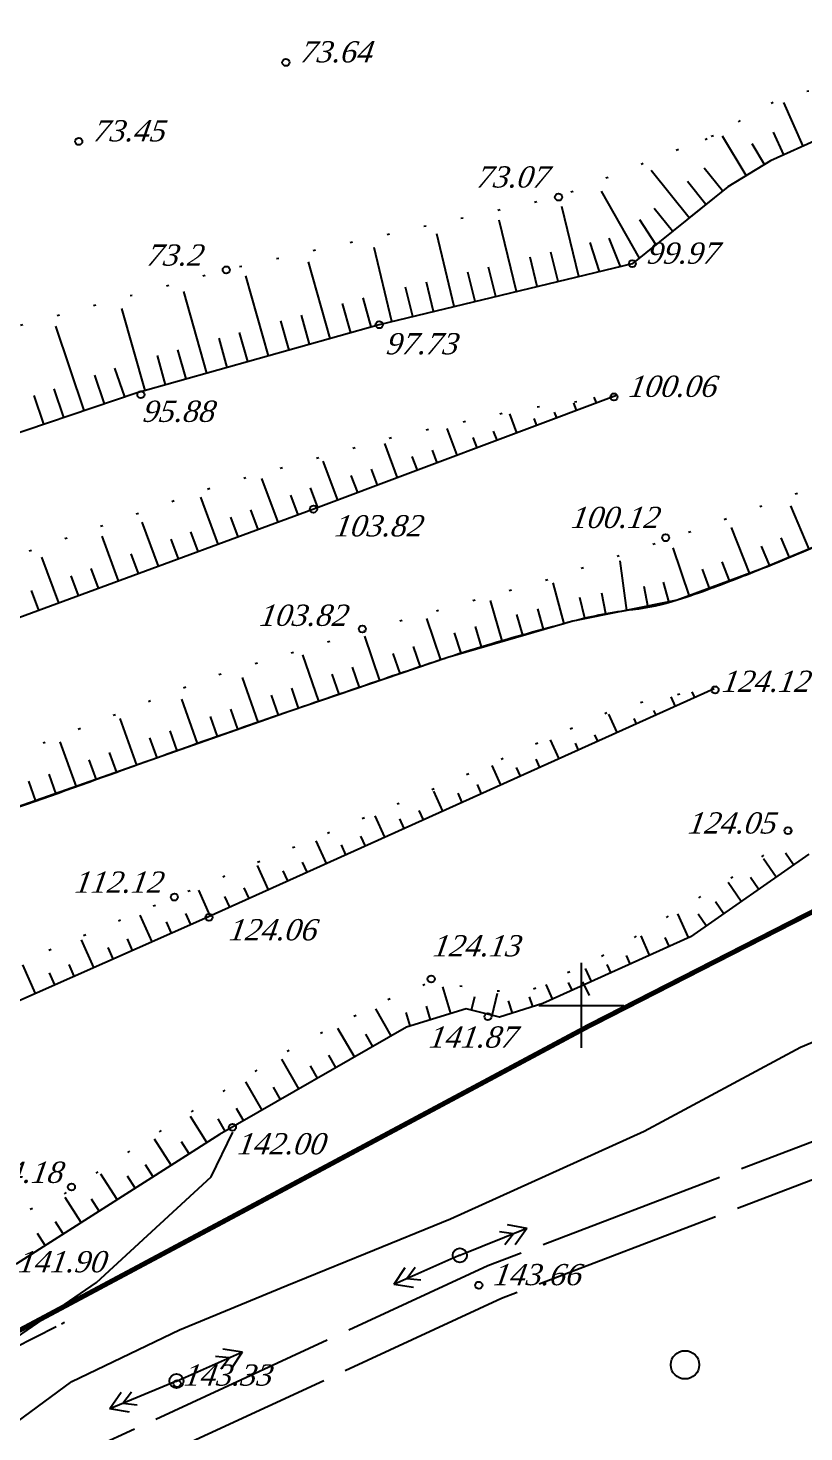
# Model space of a CAD drawing. Header units: millimetres. Extents: x 1400 to 7029, y -1119 to 1612.
# Drawn here: x 3167.2 to 3200.1, y 1214.7 to 1274.2 of the extents above; entities that cross this region are included whole.
import ezdxf

# ---------------------------------------------------------------- set-up
doc = ezdxf.new("R2010")
doc.units = ezdxf.units.MM
doc.set_wipeout_variables(frame=1)
for name, pattern in [('1_155_C', [3, 2, -0.25, 0.5, -0.25]), ('ADOT1', [1.6, 0.1, -1.5]), ('AHIDDEN5', [9, 8, -1])]:
    doc.linetypes.add(name, pattern=pattern)
for name, color, linetype in [('01_Горизонт_58', 7, 'Continuous'), ('01_Горизонт_72', 7, 'Continuous'), ('01_Горизонт_86', 7, 'Continuous'), ('02_Горизонт_100', 7, 'Continuous'), ('02_Горизонт_112', 7, 'Continuous'), ('02_Горизонт_128', 7, 'Continuous'), ('CONT-MNR', 7, 'Continuous'), ('авт_дор', 7, 'Continuous'), ('жел_дор', 7, 'Continuous'), ('кресты', 7, 'Continuous'), ('НАДЗЕМКА', 7, 'Continuous'), ('ПИКЕТЫ', 7, 'Continuous'), ('РАСТИТ', 7, 'Continuous')]:
    doc.layers.add(name, color=color, linetype=linetype)
doc.layers.add('Center_Lines', color=5, linetype='Continuous', plot=False)
doc.styles.add('universw', font='timesi.ttf', dxfattribs={"oblique": 10})

# ---------------------------------------------------------------- blocks, each defined once
blk = doc.blocks.new('108')
at = {"color": 0, "linetype": 'Continuous', "lineweight": 0}
blk.add_wipeout([(0.506, -0.115), (0.515, -0.061), (0.519, -0.007), (0.517, 0.047), (0.509, 0.101), (0.496, 0.154), (0.477, 0.205), (0.453, 0.253), (0.424, 0.299), (0.39, 0.342), (0.352, 0.381), (0.31, 0.416), (0.265, 0.446), (0.217, 0.471), (0.166, 0.491), (0.114, 0.506), (0.06, 0.515), (0.006, 0.519), (-0.048, 0.517), (-0.102, 0.509), (-0.155, 0.496), (-0.206, 0.477), (-0.255, 0.453), (-0.301, 0.424), (-0.343, 0.39), (-0.382, 0.352), (-0.417, 0.31), (-0.447, 0.265), (-0.472, 0.217), (-0.493, 0.166), (-0.507, 0.114), (-0.517, 0.06), (-0.52, 0.006), (-0.518, -0.048), (-0.51, -0.102), (-0.497, -0.155), (-0.478, -0.206), (-0.454, -0.255), (-0.425, -0.301), (-0.391, -0.343), (-0.353, -0.382), (-0.311, -0.417), (-0.266, -0.447), (-0.218, -0.472), (-0.167, -0.493), (-0.115, -0.507), (-0.061, -0.517), (-0.007, -0.52), (0.047, -0.518), (0.101, -0.51), (0.154, -0.497), (0.205, -0.478), (0.253, -0.454), (0.299, -0.425), (0.342, -0.391), (0.381, -0.353), (0.416, -0.311), (0.446, -0.266), (0.471, -0.218), (0.492, -0.167)], dxfattribs=at)
at = {"linetype": 'Continuous'}
h = blk.add_hatch(color=0, dxfattribs=at)
edge = h.paths.add_edge_path()
edge.add_arc((0, 0), 0.0196, 0, 360)
at = {"color": 0, "linetype": 'Continuous'}
for radius in [0.5, 0.0196]:
    blk.add_circle((0, 0), radius, dxfattribs=at)
blk = doc.blocks.new('115_3')
at = {"color": 0, "linetype": 'Continuous'}
for p, q in [((0, 0), (5.1, 0)), ((3.223, 0.492), (4.098, 0)), ((3.223, -0.492), (4.098, 0)), ((3.907, 0.759), (5.1, 0)), ((3.907, -0.759), (5.1, 0))]:
    blk.add_line(p, q, dxfattribs=at)
blk = doc.blocks.new('372')
blk.add_circle((0, 0), 1)
blk = doc.blocks.new('368')
at = {"color": 0, "linetype": 'Continuous'}
blk.add_blockref('372', (0, 0), dxfattribs=at)

msp = doc.modelspace()

# ---------------------------------------------------------------- linework, layer by layer
at = {"layer": '01_Горизонт_58', "color": 0, "linetype": 'Continuous'}
for p, q in [((3200.0507, 1269.2437), (3199.222, 1271.086)), ((3199.2221, 1268.871), (3198.7897, 1269.8324)), ((3197.6341, 1267.9942), (3196.6204, 1269.6626)), ((3198.4106, 1268.466), (3197.8812, 1269.3372)), ((3195.2173, 1266.206), (3193.6036, 1268.2045)), ((3196.6256, 1267.3431), (3195.8465, 1268.308)), ((3195.9214, 1266.7745), (3195.1424, 1267.7394))]:
    msp.add_line(p, q, dxfattribs=at)
at = {"layer": '01_Горизонт_58', "color": 0, "linetype": 'ADOT1', "flags": 128}
msp.add_lwpolyline([(3242.9248, 1292.1991), (3241.2576, 1286.755), (3239.4217, 1283.7684), (3236.7264, 1280.5464), (3235.0036, 1279.1576), (3227.5785, 1273.8681), (3220.1873, 1271.2849), (3214.4967, 1270.159), (3210.43, 1271.0351), (3204.5752, 1271.736), (3202.773, 1272.1219), (3199.2343, 1271.3481), (3195.668, 1269.386)], dxfattribs=at)
at = {"layer": '01_Горизонт_58', "color": 0, "linetype": 'Continuous', "flags": 128}
msp.add_lwpolyline([(3247.4792, 1291.3467), (3246.6708, 1285.1064), (3243.4372, 1281.1107), (3236.2963, 1276.1724), (3230.8171, 1273.0298), (3220.4626, 1268.2997), (3216.0356, 1266.9898), (3213.4857, 1266.7774), (3210.5462, 1267.4147), (3207.447, 1268.9386), (3204.7554, 1269.7528), (3203.3388, 1269.8236), (3200.7889, 1269.5758), (3198.6639, 1268.6199), (3196.8577, 1267.5225), (3195.2212, 1266.2011)], dxfattribs=at)
at = {"layer": '01_Горизонт_72', "color": 0, "linetype": 'Continuous'}
for p, q in [((3200.0507, 1269.2437), (3199.222, 1271.086)), ((3199.2221, 1268.871), (3198.7897, 1269.8324)), ((3197.6341, 1267.9942), (3196.6204, 1269.6626)), ((3198.4106, 1268.466), (3197.8812, 1269.3372)), ((3195.2173, 1266.206), (3193.6036, 1268.2045)), ((3196.6256, 1267.3431), (3195.8465, 1268.308)), ((3193.1048, 1264.5004), (3191.5019, 1267.3321)), ((3195.9214, 1266.7745), (3195.1424, 1267.7394)), ((3190.5401, 1263.7123), (3189.822, 1266.6907)), ((3194.5131, 1265.6374), (3193.7341, 1266.6024)), ((3187.9007, 1263.0759), (3187.171, 1266.1022)), ((3193.809, 1265.0689), (3193.1312, 1266.1156)), ((3182.6218, 1261.8031), (3181.8654, 1264.94)), ((3185.2612, 1262.4395), (3184.5182, 1265.5211)), ((3191.4199, 1263.9245), (3191.0262, 1265.1548)), ((3192.2997, 1264.1366), (3191.821, 1265.3464)), ((3188.7805, 1263.2881), (3188.4785, 1264.5405)), ((3189.6603, 1263.5002), (3189.3583, 1264.7526)), ((3177.389, 1260.3534), (3176.4338, 1263.7509)), ((3180.0028, 1261.0884), (3179.0905, 1264.3328)), ((3186.141, 1262.6516), (3185.839, 1263.9041)), ((3187.0208, 1262.8638), (3186.7189, 1264.1162)), ((3183.5016, 1262.0152), (3183.1996, 1263.2677)), ((3184.3814, 1262.2274), (3184.0794, 1263.4798)), ((3174.7753, 1259.6185), (3173.8033, 1263.0755)), ((3180.874, 1261.3333), (3180.5251, 1262.5742)), ((3181.7453, 1261.5783), (3181.3964, 1262.8192)), ((3172.1616, 1258.8836), (3171.1826, 1262.3654)), ((3179.1315, 1260.8434), (3178.7826, 1262.0843)), ((3169.584, 1258.0319), (3168.377, 1261.6061)), ((3178.2603, 1260.5984), (3177.9114, 1261.8393)), ((3175.6466, 1259.8635), (3175.2976, 1261.1044)), ((3176.5178, 1260.1085), (3176.1689, 1261.3493)), ((3173.0328, 1259.1286), (3172.6839, 1260.3694)), ((3173.9041, 1259.3736), (3173.5552, 1260.6144)), ((3171.2989, 1258.611), (3170.8867, 1259.8317)), ((3170.4414, 1258.3214), (3170.0292, 1259.5421)), ((3167.8691, 1257.4528), (3167.4568, 1258.6735)), ((3168.7265, 1257.7423), (3168.3143, 1258.963))]:
    msp.add_line(p, q, dxfattribs=at)
at = {"layer": '01_Горизонт_72', "color": 0, "linetype": 'ADOT1', "flags": 128}
for points in [[(3242.9248, 1292.1991), (3241.2576, 1286.755), (3239.4217, 1283.7684), (3236.7264, 1280.5464), (3235.0036, 1279.1576), (3227.5785, 1273.8681), (3220.1873, 1271.2849), (3214.4967, 1270.159), (3210.43, 1271.0351), (3204.5752, 1271.736), (3202.773, 1272.1219), (3199.2343, 1271.3481), (3195.668, 1269.386)], [(3196.2464, 1269.6825), (3189.6793, 1267.0815), (3175.6003, 1263.9975), (3162.8893, 1260.5535), (3146.0293, 1254.0645), (3132.8623, 1247.6955), (3118.8613, 1241.5965)]]:
    msp.add_lwpolyline(points, dxfattribs=at)
at = {"layer": '01_Горизонт_72', "color": 0, "linetype": 'Continuous', "flags": 128}
for points in [[(3247.4792, 1291.3467), (3246.6708, 1285.1064), (3243.4372, 1281.1107), (3236.2963, 1276.1724), (3230.8171, 1273.0298), (3220.4626, 1268.2997), (3216.0356, 1266.9898), (3213.4857, 1266.7774), (3210.5462, 1267.4147), (3207.447, 1268.9386), (3204.7554, 1269.7528), (3203.3388, 1269.8236), (3200.7889, 1269.5758), (3198.6639, 1268.6199), (3196.8577, 1267.5225)], [(3196.8577, 1267.5225), (3192.8053, 1264.2585), (3182.0803, 1261.6725), (3171.8307, 1258.7906), (3158.6173, 1254.3285), (3144.8893, 1249.0815), (3130.9213, 1244.2815), (3118.8613, 1241.5965)]]:
    msp.add_lwpolyline(points, dxfattribs=at)
at = {"layer": '01_Горизонт_72', "color": 7, "linetype": 'Continuous'}
for centre in [(3178.1263, 1272.7905), (3169.3513, 1269.4425), (3189.6793, 1267.0815), (3192.8053, 1264.2585), (3175.6003, 1263.9975), (3182.0803, 1261.6725), (3171.9853, 1258.7085)]:
    msp.add_circle(centre, 0.15, dxfattribs=at)
at = {"layer": '01_Горизонт_86', "color": 0, "linetype": 'Continuous'}
for p, q in [((3200.0507, 1269.2437), (3199.222, 1271.086)), ((3199.2221, 1268.871), (3198.7897, 1269.8324)), ((3197.6341, 1267.9942), (3196.6204, 1269.6626)), ((3198.4106, 1268.466), (3197.8812, 1269.3372)), ((3195.2173, 1266.206), (3193.6036, 1268.2045)), ((3196.6256, 1267.3431), (3195.8465, 1268.308)), ((3193.1048, 1264.5004), (3191.5019, 1267.3321)), ((3195.9214, 1266.7745), (3195.1424, 1267.7394)), ((3190.5401, 1263.7123), (3189.822, 1266.6907)), ((3194.5131, 1265.6374), (3193.7341, 1266.6024)), ((3187.9007, 1263.0759), (3187.171, 1266.1022)), ((3193.809, 1265.0689), (3193.1312, 1266.1156)), ((3182.6218, 1261.8031), (3181.8654, 1264.94)), ((3185.2612, 1262.4395), (3184.5182, 1265.5211)), ((3191.4199, 1263.9245), (3191.0262, 1265.1548)), ((3192.2997, 1264.1366), (3191.821, 1265.3464)), ((3188.7805, 1263.2881), (3188.4785, 1264.5405)), ((3189.6603, 1263.5002), (3189.3583, 1264.7526)), ((3177.389, 1260.3534), (3176.4338, 1263.7509)), ((3180.0028, 1261.0884), (3179.0905, 1264.3328)), ((3186.141, 1262.6516), (3185.839, 1263.9041)), ((3187.0208, 1262.8638), (3186.7189, 1264.1162)), ((3183.5016, 1262.0152), (3183.1996, 1263.2677)), ((3184.3814, 1262.2274), (3184.0794, 1263.4798)), ((3174.7753, 1259.6185), (3173.8033, 1263.0755)), ((3180.874, 1261.3333), (3180.5251, 1262.5742)), ((3181.7453, 1261.5783), (3181.3964, 1262.8192)), ((3172.1616, 1258.8836), (3171.1826, 1262.3654)), ((3179.1315, 1260.8434), (3178.7826, 1262.0843)), ((3169.584, 1258.0319), (3168.377, 1261.6061)), ((3178.2603, 1260.5984), (3177.9114, 1261.8393)), ((3175.6466, 1259.8635), (3175.2976, 1261.1044)), ((3176.5178, 1260.1085), (3176.1689, 1261.3493)), ((3173.0328, 1259.1286), (3172.6839, 1260.3694)), ((3173.9041, 1259.3736), (3173.5552, 1260.6144)), ((3171.2989, 1258.611), (3170.8867, 1259.8317)), ((3170.4414, 1258.3214), (3170.0292, 1259.5421)), ((3167.8691, 1257.4528), (3167.4568, 1258.6735)), ((3168.7265, 1257.7423), (3168.3143, 1258.963)), ((3191.2874, 1258.3572), (3191.1925, 1258.61)), ((3187.9159, 1257.0906), (3187.6148, 1257.8919)), ((3189.6016, 1257.7239), (3189.5113, 1257.9645)), ((3190.4445, 1258.0406), (3190.3212, 1258.3689)), ((3185.3872, 1256.1407), (3184.9593, 1257.2797)), ((3188.7588, 1257.4073), (3188.6499, 1257.6969)), ((3182.8585, 1255.1908), (3182.3139, 1256.6406)), ((3186.2301, 1256.4574), (3186.0659, 1256.8943)), ((3187.073, 1256.774), (3186.9273, 1257.1618)), ((3183.7014, 1255.5075), (3183.4819, 1256.0916)), ((3184.5443, 1255.8241), (3184.3433, 1256.3592)), ((3180.3298, 1254.2409), (3179.7085, 1255.895)), ((3182.0156, 1254.8742), (3181.7593, 1255.5565)), ((3177.7974, 1253.301), (3177.1157, 1255.1541)), ((3181.1727, 1254.5575), (3180.8979, 1255.289)), ((3175.2623, 1252.3684), (3174.5287, 1254.3626)), ((3178.6425, 1253.6119), (3178.3317, 1254.4565)), ((3179.4869, 1253.9243), (3179.1753, 1254.7539)), ((3176.9524, 1252.9901), (3176.6417, 1253.8348)), ((3172.7272, 1251.4358), (3172.04, 1253.3039)), ((3176.1074, 1252.6793), (3175.7966, 1253.5239)), ((3171.0371, 1250.8141), (3170.3385, 1252.7132)), ((3173.5722, 1251.7467), (3173.2615, 1252.5913)), ((3174.4173, 1252.0575), (3174.1066, 1252.9022)), ((3171.8822, 1251.125), (3171.5714, 1251.9696)), ((3168.502, 1249.8815), (3167.7863, 1251.8271)), ((3170.1921, 1250.5032), (3169.8814, 1251.3479)), ((3169.347, 1250.1924), (3169.0363, 1251.037)), ((3167.657, 1249.5706), (3167.3462, 1250.4153))]:
    msp.add_line(p, q, dxfattribs=at)
at = {"layer": '01_Горизонт_86', "color": 0, "linetype": 'ADOT1', "flags": 128}
for points in [[(3242.9248, 1292.1991), (3241.2576, 1286.755), (3239.4217, 1283.7684), (3236.7264, 1280.5464), (3235.0036, 1279.1576), (3227.5785, 1273.8681), (3220.1873, 1271.2849), (3214.4967, 1270.159), (3210.43, 1271.0351), (3204.5752, 1271.736), (3202.773, 1272.1219), (3199.2343, 1271.3481), (3195.668, 1269.386)], [(3196.2464, 1269.6825), (3189.6793, 1267.0815), (3175.6003, 1263.9975), (3162.8893, 1260.5535), (3146.0293, 1254.0645), (3132.8623, 1247.6955), (3118.8613, 1241.5965)], [(3047.0859, 1237.9678), (3050.9472, 1238.247), (3062.0992, 1237.2824), (3068.362, 1236.6971), (3100.6267, 1235.5177), (3118.1771, 1235.8429), (3128.6259, 1236.9454), (3133.2987, 1238.6315), (3141.8958, 1242.1472), (3147.0229, 1244.3521), (3159.9628, 1249.5554), (3175.2791, 1254.873), (3182.7805, 1256.9474), (3188.1228, 1258.0975), (3192.2605, 1258.6806)]]:
    msp.add_lwpolyline(points, dxfattribs=at)
at = {"layer": '01_Горизонт_86', "color": 0, "linetype": 'Continuous', "flags": 128}
for points in [[(3247.4792, 1291.3467), (3246.6708, 1285.1064), (3243.4372, 1281.1107), (3236.2963, 1276.1724), (3230.8171, 1273.0298), (3220.4626, 1268.2997), (3216.0356, 1266.9898), (3213.4857, 1266.7774), (3210.5462, 1267.4147), (3207.447, 1268.9386), (3204.7554, 1269.7528), (3203.3388, 1269.8236), (3200.7889, 1269.5758), (3198.6639, 1268.6199), (3196.8577, 1267.5225)], [(3196.8577, 1267.5225), (3192.8053, 1264.2585), (3182.0803, 1261.6725), (3171.8307, 1258.7906), (3158.6173, 1254.3285), (3144.8893, 1249.0815), (3130.9213, 1244.2815), (3118.8613, 1241.5965)], [(3192.1303, 1258.6738), (3179.2629, 1253.8401), (3160.2397, 1246.842), (3152.9097, 1244.0559), (3146.7016, 1241.8652), (3134.4802, 1235.4838), (3124.6303, 1232.3957), (3116.0386, 1231.4316), (3097.8242, 1232.2087), (3080.8302, 1233.8161), (3065.2421, 1235.0167), (3047.2315, 1237.8818)]]:
    msp.add_lwpolyline(points, dxfattribs=at)
at = {"layer": '01_Горизонт_86', "color": 7, "linetype": 'Continuous'}
for centre in [(3189.6793, 1267.0815), (3192.8053, 1264.2585), (3175.6003, 1263.9975), (3182.0803, 1261.6725), (3171.9853, 1258.7085), (3192.0283, 1258.6155), (3179.2963, 1253.8575)]:
    msp.add_circle(centre, 0.15, dxfattribs=at)
at = {"layer": '02_Горизонт_100', "color": 0, "linetype": 'Continuous'}
for p, q in [((3191.2874, 1258.3572), (3191.1925, 1258.61)), ((3187.9159, 1257.0906), (3187.6148, 1257.8919)), ((3189.6016, 1257.7239), (3189.5113, 1257.9645)), ((3190.4445, 1258.0406), (3190.3212, 1258.3689)), ((3185.3872, 1256.1407), (3184.9593, 1257.2797)), ((3188.7588, 1257.4073), (3188.6499, 1257.6969)), ((3182.8585, 1255.1908), (3182.3139, 1256.6406)), ((3186.2301, 1256.4574), (3186.0659, 1256.8943)), ((3187.073, 1256.774), (3186.9273, 1257.1618)), ((3183.7014, 1255.5075), (3183.4819, 1256.0916)), ((3184.5443, 1255.8241), (3184.3433, 1256.3592)), ((3180.3298, 1254.2409), (3179.7085, 1255.895)), ((3182.0156, 1254.8742), (3181.7593, 1255.5565)), ((3177.7974, 1253.301), (3177.1157, 1255.1541)), ((3181.1727, 1254.5575), (3180.8979, 1255.289)), ((3175.2623, 1252.3684), (3174.5287, 1254.3626)), ((3178.6425, 1253.6119), (3178.3317, 1254.4565)), ((3179.4869, 1253.9243), (3179.1753, 1254.7539)), ((3176.9524, 1252.9901), (3176.6417, 1253.8348)), ((3200.302, 1252.1566), (3199.5194, 1253.9933)), ((3172.7272, 1251.4358), (3172.04, 1253.3039)), ((3176.1074, 1252.6793), (3175.7966, 1253.5239)), ((3197.7827, 1251.1184), (3197.0039, 1253.0861)), ((3171.0371, 1250.8141), (3170.3385, 1252.7132)), ((3173.5722, 1251.7467), (3173.2615, 1252.5913)), ((3174.4173, 1252.0575), (3174.1066, 1252.9022)), ((3199.465, 1251.8038), (3199.1187, 1252.6345)), ((3171.8822, 1251.125), (3171.5714, 1251.9696)), ((3195.229, 1250.1689), (3194.5412, 1252.2204)), ((3198.6253, 1251.4575), (3198.2854, 1252.2909)), ((3168.502, 1249.8815), (3167.7863, 1251.8271)), ((3170.1921, 1250.5032), (3169.8814, 1251.3479)), ((3192.5795, 1249.5599), (3192.2969, 1251.6624)), ((3196.0859, 1250.4699), (3195.7753, 1251.3147)), ((3196.9362, 1250.7892), (3196.6149, 1251.6299)), ((3169.347, 1250.1924), (3169.0363, 1251.037)), ((3189.9143, 1249.0036), (3189.4495, 1250.7362)), ((3194.3625, 1249.8967), (3194.1213, 1250.7637)), ((3167.657, 1249.5706), (3167.3462, 1250.4153)), ((3190.7938, 1249.2302), (3190.5872, 1250.1062)), ((3191.6826, 1249.4169), (3191.5192, 1250.302)), ((3193.478, 1249.6916), (3193.3131, 1250.5764)), ((3187.2885, 1248.2754), (3186.7976, 1249.9893)), ((3189.0377, 1248.7658), (3188.7996, 1249.6337)), ((3184.6861, 1247.4686), (3184.0985, 1249.2275)), ((3186.4165, 1248.0213), (3186.1581, 1248.8834)), ((3188.1624, 1248.523), (3187.9194, 1249.3896)), ((3182.1046, 1246.5966), (3181.4666, 1248.4685)), ((3185.5489, 1247.7525), (3185.2746, 1248.6097)), ((3182.9645, 1246.8891), (3182.6755, 1247.7414)), ((3183.825, 1247.1798), (3183.5379, 1248.0328)), ((3179.5264, 1245.7146), (3178.8526, 1247.6769)), ((3181.2449, 1246.3033), (3180.954, 1247.155)), ((3176.9506, 1244.8256), (3176.2935, 1246.7154)), ((3180.3855, 1246.0093), (3180.0939, 1246.8607)), ((3177.8088, 1245.1232), (3177.5147, 1245.9738)), ((3178.6674, 1245.4193), (3178.3745, 1246.2703)), ((3174.3793, 1243.9238), (3173.7131, 1245.8074)), ((3176.093, 1244.5265), (3175.7959, 1245.3761)), ((3171.8128, 1243.0084), (3171.1033, 1244.9812)), ((3175.2359, 1244.2259), (3174.9373, 1245.0749)), ((3172.6678, 1243.315), (3172.3647, 1244.1625)), ((3173.5233, 1243.6202), (3173.2217, 1244.4681)), ((3169.2494, 1242.0842), (3168.569, 1243.9924)), ((3170.9584, 1242.7003), (3170.6523, 1243.5466)), ((3170.1044, 1242.391), (3169.7987, 1243.2375)), ((3167.536, 1241.481), (3167.2405, 1242.3311)), ((3168.3933, 1241.7809), (3168.0944, 1242.6298))]:
    msp.add_line(p, q, dxfattribs=at)
at = {"layer": '02_Горизонт_100', "color": 0, "linetype": 'Continuous', "flags": 128}
for points in [[(3214.8074, 1257.4225, -0.00001), (3212.7139, 1256.7333, -0.0000226)], [(3201.5735, 1252.7072, -0.0075232), (3198.3253, 1251.3356, -0.0076466), (3196.135, 1250.488, -0.0119318), (3194.711, 1250.0002, -0.0464677), (3192.8208, 1249.5907, 0.0348211), (3190.2888, 1249.1036, 0.0055085), (3186.8636, 1248.153, 0.0099849), (3184.991, 1247.5703, 0.0016063), (3182.5063, 1246.7334, 0.0009488), (3178.307, 1245.2951, 0.0040518), (3170.4354, 1242.5108, -0.0061125), (3165.2099, 1240.6866, -0.0123352), (3162.2194, 1239.765, 0.0115964), (3159.037, 1238.7893, 0.003917), (3158.4558, 1238.5912, 0.000878), (3155.8715, 1237.6825, 0.0276892), (3152.2132, 1236.1563, -0.0331727), (3149.1447, 1234.9155, -0.0456719), (3147.4684, 1234.5289, -0.022024), (3143.9216, 1234.204, -0.024964), (3143.478, 1234.2052, -0.0104115), (3142.418, 1234.2831)]]:
    msp.add_lwpolyline(points, format="xyb", dxfattribs=at)
for points in [[(3246.2392, 1272.941), (3244.7457, 1271.9327), (3237.6482, 1267.7353), (3230.9379, 1264.2547), (3228.148, 1262.8728), (3223.2058, 1260.6834), (3214.8074, 1257.4225), (3211.7925, 1256.43), (3207.584, 1255.0451), (3203.8706, 1253.6602), (3198.3253, 1251.3356), (3194.711, 1250.0002), (3190.2888, 1249.1036), (3184.991, 1247.5703), (3178.307, 1245.2951), (3165.2099, 1240.6866), (3159.037, 1238.7893), (3155.8715, 1237.6825), (3149.1447, 1234.9155), (3147.4684, 1234.5289), (3145.5317, 1234.3515)], [(3192.1303, 1258.6738), (3179.2629, 1253.8401), (3160.2397, 1246.842), (3152.9097, 1244.0559), (3146.7016, 1241.8652), (3134.4802, 1235.4838), (3124.6303, 1232.3957), (3116.0386, 1231.4316), (3097.8242, 1232.2087), (3080.8302, 1233.8161), (3065.2421, 1235.0167), (3047.2315, 1237.8818)]]:
    msp.add_lwpolyline(points, dxfattribs=at)
at = {"layer": '02_Горизонт_100', "color": 0, "linetype": 'ADOT1', "flags": 128}
for points in [[(3142.1805, 1234.9946), (3147.4037, 1236.3385), (3156.2672, 1239.6589), (3164.5767, 1242.663), (3175.023, 1246.774), (3181.9081, 1248.8295), (3189.268, 1250.8849), (3195.3616, 1252.9404), (3203.5365, 1255.8869), (3208.364, 1257.7052), (3213.508, 1259.8397), (3214.8533, 1260.3141)], [(3047.0859, 1237.9678), (3050.9472, 1238.247), (3062.0992, 1237.2824), (3068.362, 1236.6971), (3100.6267, 1235.5177), (3118.1771, 1235.8429), (3128.6259, 1236.9454), (3133.2987, 1238.6315), (3141.8958, 1242.1472), (3147.0229, 1244.3521), (3159.9628, 1249.5554), (3175.2791, 1254.873), (3182.7805, 1256.9474), (3188.1228, 1258.0975), (3192.2605, 1258.6806)]]:
    msp.add_lwpolyline(points, dxfattribs=at)
at = {"layer": '02_Горизонт_100', "color": 7, "linetype": 'Continuous'}
for centre in [(3192.0283, 1258.6155), (3179.2963, 1253.8575), (3194.2186, 1252.6454), (3181.3686, 1248.7803)]:
    msp.add_circle(centre, 0.15, dxfattribs=at)
at = {"layer": '02_Горизонт_112', "color": 0, "linetype": 'Continuous'}
for p, q in [((3200.302, 1252.1566), (3199.5194, 1253.9933)), ((3197.7827, 1251.1184), (3197.0039, 1253.0861)), ((3199.465, 1251.8038), (3199.1187, 1252.6345)), ((3195.229, 1250.1689), (3194.5412, 1252.2204)), ((3198.6253, 1251.4575), (3198.2854, 1252.2909)), ((3192.5795, 1249.5599), (3192.2969, 1251.6624)), ((3196.0859, 1250.4699), (3195.7753, 1251.3147)), ((3196.9362, 1250.7892), (3196.6149, 1251.6299)), ((3189.9143, 1249.0036), (3189.4495, 1250.7362)), ((3194.3625, 1249.8967), (3194.1213, 1250.7637)), ((3190.7938, 1249.2302), (3190.5872, 1250.1062)), ((3191.6826, 1249.4169), (3191.5192, 1250.302)), ((3193.478, 1249.6916), (3193.3131, 1250.5764)), ((3187.2885, 1248.2754), (3186.7976, 1249.9893)), ((3189.0377, 1248.7658), (3188.7996, 1249.6337)), ((3184.6861, 1247.4686), (3184.0985, 1249.2275)), ((3186.4165, 1248.0213), (3186.1581, 1248.8834)), ((3188.1624, 1248.523), (3187.9194, 1249.3896)), ((3182.1046, 1246.5966), (3181.4666, 1248.4685)), ((3185.5489, 1247.7525), (3185.2746, 1248.6097)), ((3182.9645, 1246.8891), (3182.6755, 1247.7414)), ((3183.825, 1247.1798), (3183.5379, 1248.0328)), ((3179.5264, 1245.7146), (3178.8526, 1247.6769)), ((3181.2449, 1246.3033), (3180.954, 1247.155)), ((3176.9506, 1244.8256), (3176.2935, 1246.7154)), ((3180.3855, 1246.0093), (3180.0939, 1246.8607)), ((3178.6674, 1245.4193), (3178.3745, 1246.2703)), ((3194.6309, 1245.4985), (3194.4519, 1245.8957)), ((3195.4519, 1245.8685), (3195.341, 1246.1146)), ((3174.3793, 1243.9238), (3173.7131, 1245.8074)), ((3176.093, 1244.5265), (3175.7959, 1245.3761)), ((3193.8098, 1245.1285), (3193.7194, 1245.3292)), ((3171.8128, 1243.0084), (3171.1033, 1244.9812)), ((3175.2359, 1244.2259), (3174.9373, 1245.0749)), ((3192.1678, 1244.3885), (3191.8147, 1245.172)), ((3192.9888, 1244.7585), (3192.8875, 1244.9833)), ((3172.6678, 1243.315), (3172.3647, 1244.1625)), ((3173.5233, 1243.6202), (3173.2217, 1244.4681)), ((3191.3467, 1244.0185), (3191.2237, 1244.2916)), ((3169.2494, 1242.0842), (3168.569, 1243.9924)), ((3170.9584, 1242.7003), (3170.6523, 1243.5466)), ((3189.7046, 1243.2786), (3189.3434, 1244.0801)), ((3190.5257, 1243.6486), (3190.3917, 1243.9458)), ((3170.1044, 1242.391), (3169.7987, 1243.2375)), ((3187.2415, 1242.1686), (3186.8722, 1242.9882)), ((3188.8836, 1242.9086), (3188.7279, 1243.2541)), ((3167.536, 1241.481), (3167.2405, 1242.3311)), ((3168.3933, 1241.7809), (3168.0944, 1242.6298)), ((3184.7784, 1241.0586), (3184.3972, 1241.9045)), ((3185.5994, 1241.4286), (3185.4221, 1241.8222)), ((3186.4205, 1241.7986), (3186.2452, 1242.1877)), ((3182.3153, 1239.9487), (3181.9067, 1240.8553)), ((3183.1363, 1240.3187), (3182.9528, 1240.7259)), ((3183.9574, 1240.6887), (3183.7759, 1241.0914)), ((3181.4942, 1239.5787), (3181.3066, 1239.9951)), ((3179.8522, 1238.8387), (3179.4162, 1239.8061)), ((3180.6732, 1239.2087), (3180.4835, 1239.6296)), ((3177.389, 1237.7288), (3176.9258, 1238.7568)), ((3179.0311, 1238.4687), (3178.8373, 1238.8988)), ((3178.2101, 1238.0988), (3178.0142, 1238.5333)), ((3174.9259, 1236.6188), (3174.4353, 1237.7076)), ((3176.568, 1237.3588), (3176.3666, 1237.8057)), ((3175.747, 1236.9888), (3175.5414, 1237.4448)), ((3172.4567, 1235.5225), (3171.9543, 1236.6557)), ((3174.1033, 1236.2524), (3173.894, 1236.7244)), ((3173.28, 1235.8874), (3173.0689, 1236.3636)), ((3169.9869, 1234.4275), (3169.4674, 1235.5993)), ((3170.8102, 1234.7925), (3170.5935, 1235.2812)), ((3171.6334, 1235.1575), (3171.4186, 1235.642)), ((3167.517, 1233.3326), (3166.9805, 1234.543)), ((3168.3403, 1233.6976), (3168.1182, 1234.1987)), ((3169.1636, 1234.0625), (3168.9433, 1234.5595))]:
    msp.add_line(p, q, dxfattribs=at)
at = {"layer": '02_Горизонт_112', "color": 0, "linetype": 'Continuous', "flags": 128}
for points in [[(3214.8074, 1257.4225, -0.00001), (3212.7139, 1256.7333, -0.0000226)], [(3201.5735, 1252.7072, -0.0075232), (3198.3253, 1251.3356, -0.0076466), (3196.135, 1250.488, -0.0119318), (3194.711, 1250.0002, -0.0464677), (3192.8208, 1249.5907, 0.0348211), (3190.2888, 1249.1036, 0.0055085), (3186.8636, 1248.153, 0.0099849), (3184.991, 1247.5703, 0.0016063), (3182.5063, 1246.7334, 0.0009488), (3178.307, 1245.2951, 0.0040518), (3170.4354, 1242.5108, -0.0061125), (3165.2099, 1240.6866, -0.0123352), (3162.2194, 1239.765, 0.0115964), (3159.037, 1238.7893, 0.003917), (3158.4558, 1238.5912, 0.000878), (3155.8715, 1237.6825, 0.0276892), (3152.2132, 1236.1563, -0.0331727), (3149.1447, 1234.9155, -0.0456719), (3147.4684, 1234.5289, -0.022024), (3143.9216, 1234.204, -0.024964), (3143.478, 1234.2052, -0.0104115), (3142.418, 1234.2831)]]:
    msp.add_lwpolyline(points, format="xyb", dxfattribs=at)
at = {"layer": '02_Горизонт_112', "color": 0, "linetype": 'ADOT1', "flags": 128}
msp.add_lwpolyline([(3142.1805, 1234.9946), (3147.4037, 1236.3385), (3156.2672, 1239.6589), (3164.5767, 1242.663), (3175.023, 1246.774), (3181.9081, 1248.8295), (3189.268, 1250.8849), (3195.3616, 1252.9404), (3203.5365, 1255.8869), (3208.364, 1257.7052), (3213.508, 1259.8397), (3214.8533, 1260.3141)], dxfattribs=at)
at = {"layer": '02_Горизонт_112', "color": 7, "linetype": 'Continuous'}
for centre in [(3194.2186, 1252.6454), (3181.3686, 1248.7803), (3196.3142, 1246.1973), (3173.4043, 1237.4153), (3174.8699, 1236.5563)]:
    msp.add_circle(centre, 0.15, dxfattribs=at)
at = {"layer": '02_Горизонт_128', "color": 0, "linetype": 'Continuous'}
for p, q in [((3188.0626, 1242.5386), (3187.896, 1242.9082)), ((3198.8981, 1238.264), (3198.3587, 1239.0393)), ((3199.639, 1238.7795), (3199.2964, 1239.272)), ((3198.1571, 1237.7486), (3197.8145, 1238.2411)), ((3197.4161, 1237.2331), (3196.8637, 1238.0273)), ((3196.6752, 1236.7176), (3196.3325, 1237.2102)), ((3195.1854, 1235.7005), (3194.7335, 1236.6996)), ((3195.9342, 1236.2022), (3195.5916, 1236.6947)), ((3193.5406, 1234.9564), (3193.1743, 1235.7663)), ((3194.363, 1235.3284), (3194.1965, 1235.6967)), ((3192.7182, 1234.5844), (3192.5584, 1234.9377)), ((3191.0735, 1233.8404), (3190.8262, 1234.387)), ((3191.8958, 1234.2124), (3191.7394, 1234.5582)), ((3185.121, 1232.4768), (3184.7769, 1233.6163)), ((3189.4287, 1233.0963), (3189.1539, 1233.7037)), ((3190.2511, 1233.4684), (3190.1014, 1233.7992)), ((3185.988, 1232.6184), (3186.1334, 1233.2005)), ((3186.8638, 1232.3997), (3187.0983, 1233.339)), ((3187.729, 1232.4946), (3187.5609, 1233.0162)), ((3188.5881, 1232.7714), (3188.4559, 1233.1815)), ((3182.5954, 1231.5398), (3181.9393, 1232.6812)), ((3183.3929, 1231.9549), (3183.2194, 1232.5293)), ((3184.257, 1232.2159), (3184.0835, 1232.7903)), ((3181.0303, 1230.6401), (3180.335, 1231.8495)), ((3181.8128, 1231.0899), (3181.5138, 1231.6101)), ((3178.6827, 1229.2906), (3177.9597, 1230.5481)), ((3180.2477, 1230.1902), (3179.9487, 1230.7104)), ((3179.4652, 1229.7404), (3179.1662, 1230.2606)), ((3177.1176, 1228.3909), (3176.4275, 1229.5913)), ((3177.9001, 1228.8407), (3177.6011, 1229.3609)), ((3174.7846, 1227.0171), (3174.0812, 1228.1225)), ((3176.335, 1227.941), (3176.036, 1228.4612)), ((3175.5525, 1227.4912), (3175.2535, 1228.0114)), ((3173.2616, 1226.0479), (3172.5543, 1227.1594)), ((3174.0231, 1226.5325), (3173.701, 1227.0387)), ((3170.977, 1224.5942), (3170.2886, 1225.6761)), ((3172.5001, 1225.5633), (3172.178, 1226.0695)), ((3171.7386, 1225.0787), (3171.4164, 1225.585)), ((3169.454, 1223.625), (3168.7781, 1224.6872)), ((3170.2155, 1224.1096), (3169.8934, 1224.6158)), ((3168.6925, 1223.1404), (3168.3704, 1223.6466)), ((3167.9309, 1222.6559), (3167.6088, 1223.1621))]:
    msp.add_line(p, q, dxfattribs=at)
at = {"layer": '02_Горизонт_128', "color": 7, "linetype": 'Continuous'}
msp.add_line((3190.9888, 1233.2436), (3190.7052, 1233.8174), dxfattribs=at)
for centre in [(3199.4016, 1240.2331), (3184.2815, 1233.9448), (3186.6885, 1232.3495), (3175.8621, 1227.6596), (3169.0412, 1225.13)]:
    msp.add_circle(centre, 0.15, dxfattribs=at)
at = {"layer": 'Center_Lines', "linetype": '1_155_C', "flags": 128}
msp.add_lwpolyline([(3134.5129, 1202.0164), (3168.7544, 1219.3961)], dxfattribs=at)
at = {"layer": 'кресты', "color": 3, "linetype": 'Continuous'}
for p, q in [((3190.6513, 1231.0275), (3190.6513, 1234.6275)), ((3188.8513, 1232.8275), (3192.4513, 1232.8275))]:
    msp.add_line(p, q, dxfattribs=at)
at = {"layer": 'ПИКЕТЫ', "color": 7, "linetype": 'Continuous'}
msp.add_circle((3186.3013, 1220.9655), 0.15, dxfattribs=at)

# ---------------------------------------------------------------- block references
at = {"layer": 'НАДЗЕМКА', "color": 7, "linetype": 'Continuous', "xscale": 0.6, "yscale": 0.6, "zscale": 0.6}
for p in [(3185.4986, 1222.2326), (3173.4913, 1216.9035)]:
    msp.add_blockref('108', p, dxfattribs=at)
at = {"layer": 'РАСТИТ', "color": 7, "linetype": 'Continuous', "xscale": 0.6, "yscale": 0.6, "zscale": 0.6}
msp.add_blockref('368', (3195.0397, 1217.5909), dxfattribs=at)

# ---------------------------------------------------------------- texts
at = {"layer": '01_Горизонт_72', "color": 7, "linetype": 'Continuous', "style": 'universw', "oblique": 10}
for s, p in [('73.64', (3178.7263, 1272.7905)), ('73.45', (3169.9513, 1269.4425)), ('73.07', (3186.1962, 1267.4869)), ('73.2', (3172.2148, 1264.1758)), ('99.97', (3193.4053, 1264.2585)), ('97.73', (3182.3502, 1260.4183)), ('95.88', (3172.0357, 1257.5555))]:
    msp.add_text(s, height=0.9, dxfattribs=at).set_placement(p)
at = {"layer": '01_Горизонт_86', "color": 7, "linetype": 'Continuous', "style": 'universw', "oblique": 10}
for s, p in [('73.07', (3186.1962, 1267.4869)), ('73.2', (3172.2148, 1264.1758)), ('99.97', (3193.4053, 1264.2585)), ('97.73', (3182.3502, 1260.4183)), ('100.06', (3192.6283, 1258.6155)), ('95.88', (3172.0357, 1257.5555)), ('103.82', (3180.1613, 1252.7011))]:
    msp.add_text(s, height=0.9, dxfattribs=at).set_placement(p)
at = {"layer": '02_Горизонт_100', "color": 7, "linetype": 'Continuous', "style": 'universw', "oblique": 10}
for s, p in [('100.06', (3192.6283, 1258.6155)), ('100.12', (3190.1892, 1253.0569)), ('103.82', (3180.1613, 1252.7011)), ('103.82', (3176.9872, 1248.9101))]:
    msp.add_text(s, height=0.9, dxfattribs=at).set_placement(p)
at = {"layer": '02_Горизонт_112', "color": 7, "linetype": 'Continuous', "style": 'universw', "oblique": 10}
for s, p in [('100.12', (3190.1892, 1253.0569)), ('103.82', (3176.9872, 1248.9101)), ('124.12', (3196.5827, 1246.1107)), ('112.12', (3169.1559, 1237.5989)), ('124.06', (3175.6885, 1235.5813))]:
    msp.add_text(s, height=0.9, dxfattribs=at).set_placement(p)
at = {"layer": '02_Горизонт_128', "color": 7, "linetype": 'Continuous', "style": 'universw', "oblique": 10}
for s, p in [('124.05', (3195.1451, 1240.1081)), ('124.13', (3184.3276, 1234.9012)), ('141.87', (3184.1664, 1231.0337)), ('142.00', (3176.0547, 1226.5108)), ('124.18', (3164.9296, 1225.3022)), ('141.90', (3166.7634, 1221.5123))]:
    msp.add_text(s, height=0.9, dxfattribs=at).set_placement(p)
at = {"layer": 'ПИКЕТЫ', "color": 7, "linetype": 'Continuous', "style": 'universw', "oblique": 10}
msp.add_text('143.66', height=0.9, dxfattribs=at).set_placement((3186.9013, 1220.9655))

# ---------------------------------------------------------------- next in the draw order: linework, layer by layer
at = {"layer": '02_Горизонт_100', "color": 0, "linetype": 'Continuous', "flags": 128}
msp.add_lwpolyline([(3211.7925, 1256.43, -0.0000069), (3208.3368, 1255.2929, 0.0000317)], format="xyb", dxfattribs=at)
at = {"layer": '02_Горизонт_112', "color": 0, "linetype": 'Continuous', "flags": 128}
msp.add_lwpolyline([(3211.7925, 1256.43, -0.0000069), (3208.3368, 1255.2929, 0.0000317)], format="xyb", dxfattribs=at)
msp.add_lwpolyline([(3196.273, 1246.2385), (3174.6928, 1236.5137), (3153.4883, 1227.1134), (3135.309, 1220.0168), (3114.9744, 1214.779), (3098.8947, 1216.0638), (3084.7316, 1217.4933), (3054.2969, 1219.3043), (3035.5069, 1220.6467), (3023.4585, 1222.3313), (3008.1883, 1222.9575)], dxfattribs=at)
at = {"layer": '02_Горизонт_112', "color": 250, "linetype": 'ADOT1', "flags": 128}
msp.add_lwpolyline([(3008.6061, 1224.4278), (3021.1464, 1223.7854), (3034.8068, 1222.5267), (3043.3035, 1221.9795), (3066.407, 1220.7957), (3083.5915, 1219.2642), (3102.5449, 1217.5837), (3112.7357, 1216.3185), (3115.2667, 1216.3185), (3134.3478, 1221.3089), (3151.1127, 1228.0652), (3165.7766, 1234.1937), (3173.8631, 1237.6122), (3184.8364, 1242.1998), (3192.276, 1245.4797), (3196.3885, 1246.3574)], dxfattribs=at)
at = {"layer": '02_Горизонт_128', "color": 32, "linetype": 'ADOT1', "flags": 128}
msp.add_lwpolyline([(3024.5841, 1211.7703), (3024.5841, 1211.7703), (3027.508, 1213.3467), (3030.3392, 1213.6249), (3035.4444, 1212.9294), (3041.6636, 1212.2803), (3046.7689, 1212.0949), (3051.967, 1211.5385), (3056.6724, 1211.6312), (3061.9169, 1211.9093), (3063.7734, 1212.373), (3066.2332, 1212.5121), (3069.8533, 1211.7239), (3072.9165, 1210.6112), (3076.8259, 1209.8219), (3080.2603, 1209.2192), (3085.4585, 1208.9874), (3089.7938, 1209.3106), (3092.9034, 1210.0061), (3097.2661, 1210.1916), (3103.8566, 1209.6816), (3108.838, 1209.1789), (3111.9063, 1208.814), (3113.9518, 1208.5586), (3119.2681, 1209.2264), (3124.1725, 1210.0429), (3127.2669, 1210.0429), (3130.0693, 1209.8679), (3133.4557, 1209.7513), (3136.9588, 1210.6845), (3141.0457, 1212.6675), (3143.3227, 1214.0673), (3148.3146, 1217.1585), (3151.5258, 1218.7916), (3154.737, 1220.3663), (3159.1743, 1221.6495), (3162.7941, 1222.6993), (3165.8885, 1223.6325), (3168.5159, 1224.6823), (3172.4725, 1227.2809), (3178.5384, 1231.1031), (3182.1779, 1232.9676), (3184.231, 1233.8066), (3188.1698, 1233.3121), (3191.9837, 1235.1482), (3197.9663, 1238.8323), (3199.5286, 1240.2094), (3203.5263, 1242.3668), (3207.9015, 1245.1852), (3209.1881, 1247.2967), (3210.2909, 1249.4542), (3212.1289, 1249.7755), (3214.5643, 1249.9132), (3217.0457, 1251.4739), (3224.0096, 1254.3543), (3230.5464, 1256.9222), (3237.8176, 1259.3435), (3242.3714, 1261.1044), (3248.8654, 1263.832), (3249.7127, 1263.6577)], dxfattribs=at)
at = {"layer": '02_Горизонт_128', "color": 250, "linetype": 'ADOT1', "flags": 128}
msp.add_lwpolyline([(3024.5841, 1211.7703), (3024.5841, 1211.7703), (3027.508, 1213.3467), (3030.3392, 1213.6249), (3035.4444, 1212.9294), (3041.6636, 1212.2803), (3046.7689, 1212.0949), (3051.967, 1211.5385), (3056.6724, 1211.6312), (3061.9169, 1211.9093), (3063.7734, 1212.373), (3066.2332, 1212.5121), (3069.8533, 1211.7239), (3072.9165, 1210.6112), (3076.8259, 1209.8219), (3080.2603, 1209.2192), (3085.4585, 1208.9874), (3089.7938, 1209.3106), (3092.9034, 1210.0061), (3097.2661, 1210.1916), (3103.8566, 1209.6816), (3108.838, 1209.1789), (3111.9063, 1208.814), (3113.9518, 1208.5586), (3119.2681, 1209.2264), (3124.1725, 1210.0429), (3127.2669, 1210.0429), (3130.0693, 1209.8679), (3133.4557, 1209.7513), (3136.9588, 1210.6845), (3141.0457, 1212.6675), (3143.3227, 1214.0673), (3148.3146, 1217.1585), (3151.5258, 1218.7916), (3154.737, 1220.3663), (3159.1743, 1221.6495), (3162.7941, 1222.6993), (3165.8885, 1223.6325), (3168.5159, 1224.6823), (3172.4725, 1227.2809), (3178.5384, 1231.1031), (3182.1779, 1232.9676), (3184.231, 1233.8066), (3188.1698, 1233.3121), (3191.9837, 1235.1482), (3197.9663, 1238.8323), (3199.5286, 1240.2094), (3203.5263, 1242.3668), (3207.9015, 1245.1852), (3209.1881, 1247.2967), (3210.2909, 1249.4542), (3212.1289, 1249.7755), (3214.5643, 1249.9132), (3217.0457, 1251.4739), (3224.0096, 1254.3543), (3230.5464, 1256.9222), (3237.8176, 1259.3435), (3242.3714, 1261.1044), (3248.8654, 1263.832), (3249.7127, 1263.6577)], dxfattribs=at)
at = {"layer": '02_Горизонт_128', "color": 0, "linetype": 'Continuous', "flags": 128}
msp.add_lwpolyline([(3200.2916, 1239.2335), (3195.2642, 1235.7361), (3189.0133, 1232.9085), (3187.1852, 1232.3194), (3185.77, 1232.6728), (3183.2342, 1231.907), (3175.3177, 1227.3562), (3166.708, 1221.8777), (3163.9259, 1221.5711), (3158.7954, 1220.334), (3153.4685, 1218.1983), (3147.9253, 1215.3118), (3142.0872, 1212.0129)], dxfattribs=at)
at = {"layer": 'CONT-MNR', "color": 30, "linetype": 'Continuous', "flags": 128}
for points, elevation in [([(3164.2882, 1213.0627), (3165.5406, 1214.2942), (3169.0524, 1216.8918), (3173.6133, 1219.0793), (3178.1741, 1220.9477), (3181.5035, 1222.3148), (3185.1065, 1223.7731), (3193.3019, 1227.4924), (3199.9358, 1231.0617), (3206.2052, 1233.684), (3212.7663, 1236.452), (3220.5155, 1239.0862), (3228.4055, 1240.6279), (3234.602, 1241.5748)], 42.9), ([(3137.4027, 1204.6856), (3142.2948, 1206.1093), (3151.0956, 1210.1995), (3156.9851, 1212.6199), (3162.8198, 1216.0764), (3170.1079, 1221.0831), (3174.9667, 1225.5587), (3175.8777, 1227.4551)], 42.6)]:
    msp.add_lwpolyline(points, dxfattribs=dict(at, elevation=elevation))
at = {"layer": 'авт_дор', "color": 7, "linetype": 'AHIDDEN5', "flags": 128}
for points in [[(3122.5407, 1197.4874), (3125.9858, 1197.0148), (3128.8617, 1196.9361), (3131.0011, 1197.4151), (3144.2909, 1204.0099), (3153.7399, 1208.7294), (3162.2463, 1210.8577), (3170.119, 1214.1377), (3186.681, 1221.7962), (3205.1101, 1228.8419), (3213.821, 1232.5335), (3214.6584, 1233.5901), (3214.7938, 1234.3343), (3212.0494, 1241.8734), (3212.3183, 1243.7129), (3213.4322, 1246.277), (3216.4278, 1247.3885), (3232.7532, 1252.8344), (3242.3958, 1258.0427), (3250.2232, 1262.9722), (3252.4921, 1264.9462), (3253.2598, 1267.5237), (3257.4743, 1276.5891), (3260.7546, 1290.5365), (3267.8205, 1312.5284), (3269.6323, 1319.2888), (3275.3896, 1335.3681), (3283.9507, 1359.6404), (3285.3504, 1363.8955)], [(3122.3368, 1196.0013), (3125.863, 1195.5176), (3129.0073, 1195.4315), (3131.5056, 1195.9909), (3144.9594, 1202.6671), (3154.2632, 1207.3141), (3162.7194, 1209.4299), (3170.7224, 1212.7642), (3187.2643, 1220.4133), (3205.6708, 1227.4503), (3214.7588, 1231.3018), (3216.067, 1232.9524), (3216.3424, 1234.4655), (3213.5884, 1242.0309), (3213.7736, 1243.2984), (3214.5533, 1245.0931), (3216.9261, 1245.9735), (3233.3514, 1251.4527), (3243.1527, 1256.7467), (3251.1205, 1261.7646), (3253.8053, 1264.1005), (3254.6662, 1266.9906), (3258.8992, 1276.0961), (3262.201, 1290.1347), (3269.2599, 1312.1046), (3271.0653, 1318.8411), (3276.803, 1334.8658), (3285.368, 1359.1489), (3286.7958, 1363.1826)]]:
    msp.add_lwpolyline(points, dxfattribs=at)
at = {"layer": 'жел_дор', "color": 7, "const_width": 0.21, "flags": 128}
msp.add_lwpolyline([(3134.4007, 1202.0187), (3163.3234, 1217.1725), (3176.2246, 1224.0645), (3190.9042, 1231.9197), (3200.8427, 1236.9991), (3208.533, 1240.4124), (3218.3542, 1244.1988), (3226.3206, 1247.1441), (3236.1182, 1249.9234), (3243.3056, 1251.624), (3250.5326, 1252.6553), (3253.7446, 1253.0564)], dxfattribs=at)
at = {"layer": 'ПИКЕТЫ', "color": 7, "linetype": 'Continuous'}
msp.add_circle((3173.5201, 1216.795), 0.15, dxfattribs=at)

# ---------------------------------------------------------------- next in the draw order: block references
at = {"layer": 'НАДЗЕМКА', "color": 7, "xscale": 0.6000000000000001, "yscale": 0.6000000000000001, "zscale": 0.6000000000000001, "rotation": 22.20769999999998}
msp.add_blockref('115_3', (3185.4986, 1222.2326), dxfattribs=at)
at = {"layer": 'НАДЗЕМКА', "color": 7, "linetype": 'Continuous'}
for p, xscale, yscale, zscale, rotation in [((3185.4986, 1222.2326), 0.5999999999999998, 0.5999999999999998, 0.5999999999999998, 203.9329), ((3173.4913, 1216.9035), 0.5999999999999999, 0.5999999999999999, 0.5999999999999999, 23.9329), ((3173.4913, 1216.9035), 0.6, 0.6, 0.6, 202.6244)]:
    msp.add_blockref('115_3', p, dxfattribs=dict(at, xscale=xscale, yscale=yscale, zscale=zscale, rotation=rotation))

# ---------------------------------------------------------------- next in the draw order: texts
at = {"layer": 'ПИКЕТЫ', "color": 7, "linetype": 'Continuous', "style": 'universw', "oblique": 10}
msp.add_text('143.33', height=0.9, dxfattribs=at).set_placement((3173.7887, 1216.7083))

doc.saveas('drawing.dxf')
